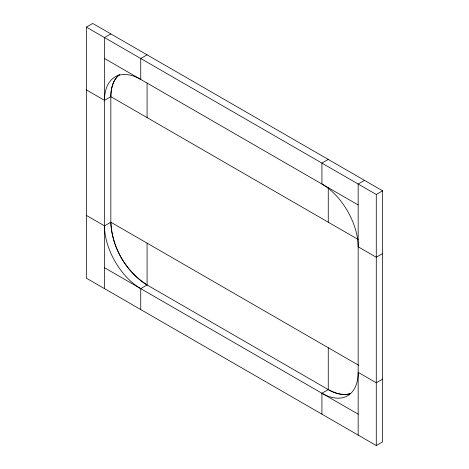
<?xml version="1.0" encoding="UTF-8"?>
<svg xmlns="http://www.w3.org/2000/svg" width="469" height="469" viewBox="0 0 469 469"><rect width="100%" height="100%" fill="white"/><g stroke="black" fill="none" stroke-linecap="round" stroke-linejoin="round"><path stroke-width="0.7" d="M321.922 414.168L321.922 393.245L328.265 389.587C334.866 393.315 342.786 395.824 350.325 393.673C342.816 395.906 334.825 393.356 328.265 389.587L147.078 284.976C125.903 271.668 111.78 247.198 110.836 222.212L110.836 96.678C110.854 88.723 112.853 79.912 119.331 74.694M86.378 89.878L104.499 100.337L110.836 96.678C110.942 88.764 112.836 79.888 119.366 74.759M86.378 27.114L92.721 23.45L382.622 190.824L382.622 441.886L376.279 445.55L86.378 278.176L86.378 27.114L376.279 194.483L382.622 190.824M110.836 33.909L104.499 37.573L104.499 288.634M147.078 54.832L140.735 58.496L140.735 79.413A51.25 29.588 60 0 0 104.499 100.337M86.378 215.412L104.499 225.87L110.836 222.212L358.797 365.369M328.265 159.442L321.922 163.101L321.922 184.024A51.25 29.588 60 0 1 358.164 246.788L376.279 257.252L382.622 253.588M140.735 309.558L140.735 288.634L147.078 284.976L147.078 243.13M364.501 180.366L358.164 184.024L358.164 435.091M382.622 379.122L376.279 382.786L358.164 372.322A51.25 29.588 60 0 1 321.922 393.245M104.499 58.496L358.164 204.947M110.836 96.678L358.257 239.524M104.499 267.717L358.164 414.168M147.078 284.976C125.927 271.615 111.833 247.204 110.836 222.212M376.279 194.483L376.279 445.55M328.265 187.577L328.265 222.206M328.265 347.74L328.265 389.587M147.078 82.972L147.078 117.596M140.735 288.634A51.25 29.588 60 0 1 104.499 225.87"/></g></svg>
